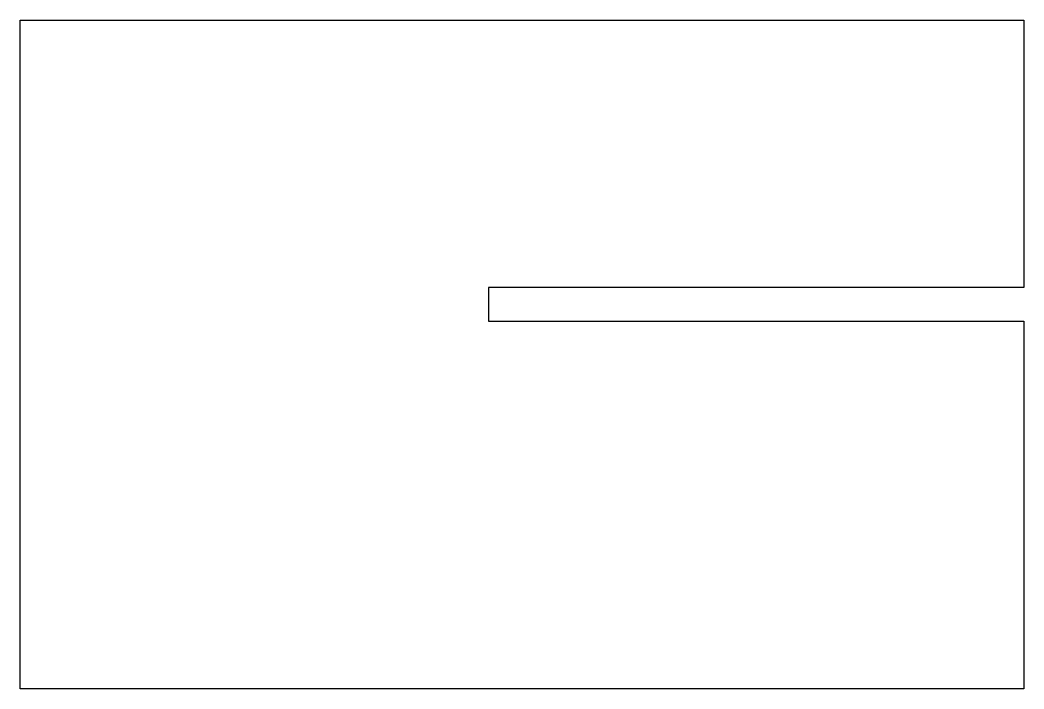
# Model space of a CAD drawing. Extents: x 0 to 300, y 10 to 210.
import ezdxf

# ---------------------------------------------------------------- set-up
doc = ezdxf.new("R2010")
doc.units = 0
doc.layers.get('0').update_dxf_attribs({"linetype": 'continuous'})

msp = doc.modelspace()

# ---------------------------------------------------------------- linework, layer by layer
at = {"color": 0}
msp.add_lwpolyline([(0, 210), (300, 210), (300, 130), (140, 130), (140, 120), (300, 120), (300, 10), (0, 10)], close=True, dxfattribs=at)

doc.saveas('drawing.dxf')
